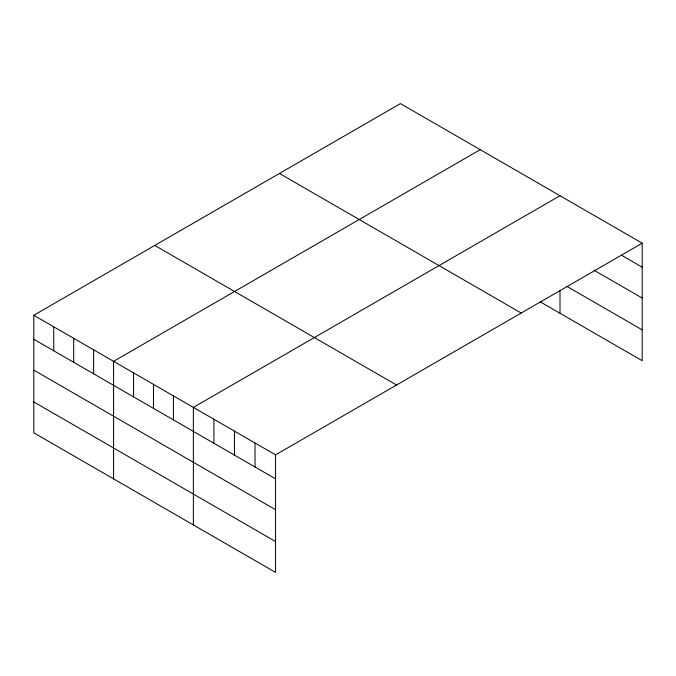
<?xml version="1.0" encoding="UTF-8"?>
<svg xmlns="http://www.w3.org/2000/svg" width="676" height="676" viewBox="0 0 676 676"><rect width="100%" height="100%" fill="white"/><g stroke="black" fill="none" stroke-linecap="round" stroke-linejoin="round"><path stroke-width="1.01" d="M33.8 315.278L275.571 454.863L275.571 572.395L33.8 432.809L33.8 315.278L400.429 103.605L642.2 243.191L642.2 360.722L540.048 301.75M480.213 149.675L113.585 361.339L113.585 478.87M559.998 195.736L193.37 407.408L193.37 524.931M275.571 454.863L642.2 243.191M621.65 255.317L642.2 267.181M593.95 270.197L642.2 298.048M567.147 286.523L642.2 329.854M279.441 173.462L521.213 313.047M154.787 245.43L396.558 385.016M33.8 339.267L275.571 478.853M33.8 370.135L275.571 509.721M33.8 401.941L275.571 541.527M559.998 290.629L559.998 313.258M255.021 443L255.021 466.989M234.471 431.136L234.471 455.125M213.92 419.272L213.92 443.262M173.419 395.891L173.419 419.88M153.477 384.374L153.477 408.363M133.527 372.856L133.527 396.846M93.634 349.83L93.634 373.82M73.692 338.313L73.692 362.302M53.742 326.795L53.742 350.785"/></g></svg>
